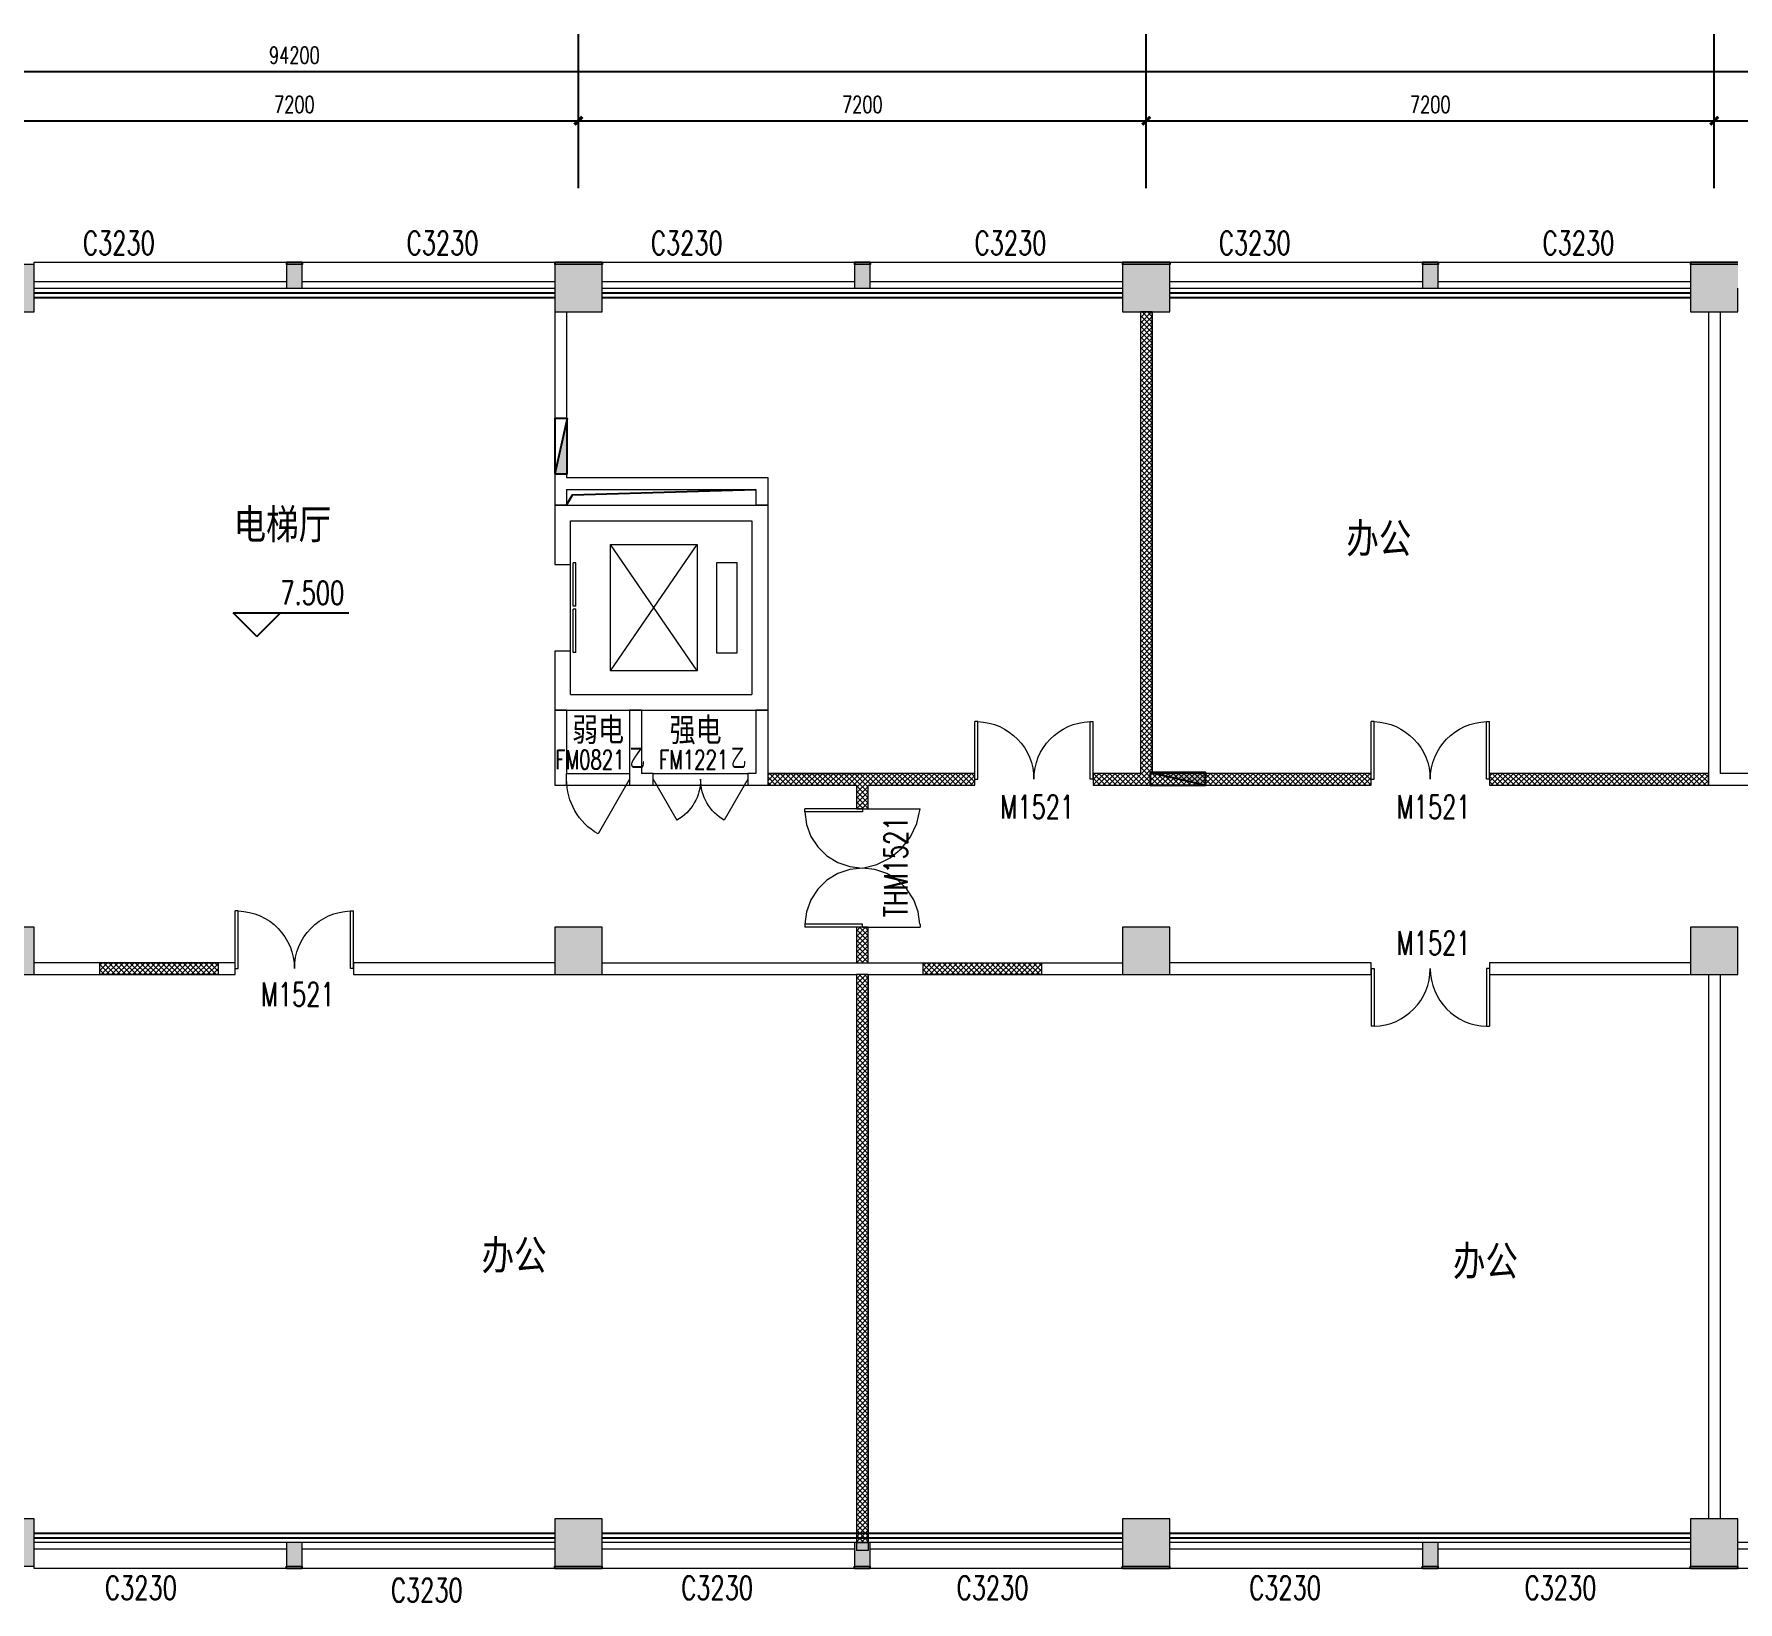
# Model space of a CAD drawing. Header units: millimetres. Extents: x 164760 to 3716174, y -1766400 to 11969.
# Drawn here: x 3524980 to 3546580, y -1572316 to -1552439 of the extents above; entities that cross this region are included whole.
import ezdxf

# ---------------------------------------------------------------- set-up
doc = ezdxf.new("R2010")
doc.units = ezdxf.units.MM
doc.header["$LTSCALE"] = 1000
doc.linetypes.add('DASHEDX2', pattern=[1.5, 1, -0.5])
doc.layers.get('0').update_dxf_attribs({"color": 253, "linetype": 'CONTINUOUS'})
doc.layers.get('Defpoints').update_dxf_attribs({"color": 250, "linetype": 'CONTINUOUS', "lineweight": 0})
for name, color, linetype in [('3', 253, 'CONTINUOUS'), ('AXIS', 253, 'CONTINUOUS'), ('DIM_ELEV', 253, 'CONTINUOUS'), ('PUB_TEXT', 253, 'CONTINUOUS'), ('SURFACE', 253, 'CONTINUOUS'), ('w-消火栓', 253, 'CONTINUOUS'), ('WINDOW_TEXT', 253, 'CONTINUOUS')]:
    doc.layers.add(name, color=color, linetype=linetype)
for name, color, linetype, lineweight in [('COLUMN', 253, 'CONTINUOUS', 0), ('PUB_HATCH', 253, 'CONTINUOUS', 0), ('RC-Modelling【天花造型】', 253, 'CONTINUOUS', 0), ('STAIR', 253, 'CONTINUOUS', 0), ('WALL', 253, 'CONTINUOUS', 0), ('Wall【墙体】', 253, 'CONTINUOUS', 0), ('WINDOW', 253, 'CONTINUOUS', 0)]:
    doc.layers.add(name, color=color, linetype=linetype, lineweight=lineweight)
doc.styles.add('_TCH_DIM', font='SIMPLEX', dxfattribs={"bigfont": 'GBCBIG'})
doc.styles.add('_TCH_DIM_T3', font='SIMPLEX', dxfattribs={"width": 0.705882, "bigfont": 'GBCBIG'})
doc.styles.add('_TCH_WINDOW', font='SIMPLEX', dxfattribs={"bigfont": 'GBCBIG'})
doc.styles.get("Standard").update_dxf_attribs({"font": 'GBENOR', "bigfont": 'GBCBIG'})
doc.styles.add('宋体', font='', dxfattribs={"width": 0.7})
doc.styles.get('宋体').set_extended_font_data('SimSun')
doc.dimstyles.new('_TCH_ARCH&&100', dxfattribs={"dimtxt": 212.5, "dimasz": 100, "dimexe": 250, "dimexo": 300, "dimgap": 100, "dimtad": 1, "dimdec": 0, "dimzin": 0, "dimdsep": 46, "dimtxsty": '_TCH_DIM_T3', "dimblk": 'ARCHTICK', "dimcen": 0.09, "dimclrt": 7, "dimazin": 2, "dimtfac": 1, "dimtdec": 0, "dimtix": 1, "dimtmove": 2, "dimatfit": 3, "dimtolj": 1, "dimtzin": 0, "dimarcsym": 0})

# ---------------------------------------------------------------- blocks, each defined once
blk = doc.blocks.new('$QC001_5')
blk.add_line((-325, 200), (325, 0))
blk.add_lwpolyline([(325, 0), (325, 200), (-325, 200), (-325, 0)], close=True)
blk.add_solid([(-325, 200), (325, 200), (-325, 200), (325, 0)])
at = {"flags": 1}
for tag in ['UNIT', 'WHAT', 'SPEC']:
    blk.add_attdef(tag, (0, 0), '', height=0.001, dxfattribs=at)
blk = doc.blocks.new('$DorLib2D$00000141')
at = {"color": 0}
for points in [[(-0.5, 0), (-0.5, 0.487)], [(-0.475, 0.487), (-0.5, 0.487)], [(-0.475, 0), (-0.475, 0.487)], [(-0.369, 0.473), (-0.475, 0.487)], [(-0.268, 0.435), (-0.369, 0.473)], [(-0.178, 0.377), (-0.268, 0.435)], [(0.268, 0.435), (0.178, 0.377)], [(0.369, 0.473), (0.268, 0.435)], [(0.475, 0.487), (0.369, 0.473)], [(0.475, 0), (0.475, 0.487)], [(0.475, 0.487), (0.5, 0.487)], [(0.5, 0), (0.5, 0.487)], [(-0.103, 0.3), (-0.178, 0.377)], [(-0.047, 0.208), (-0.103, 0.3)], [(0.103, 0.3), (0.047, 0.208)], [(0.178, 0.377), (0.103, 0.3)], [(-0.012, 0.107), (-0.047, 0.208)], [(0.047, 0.208), (0.012, 0.107)], [(0, 0), (-0.012, 0.107)], [(-0.012, -0.107), (0, 0)], [(0.012, 0.107), (0, 0)], [(-0.5, 0), (-0.475, 0)], [(0.5, 0), (0.475, 0)]]:
    blk.add_lwpolyline(points, dxfattribs=at)
at = {"color": 0, "linetype": 'DASHEDX2'}
for points in [[(0, 0), (0.03, -0.122), (0.086, -0.234), (0.165, -0.331), (0.264, -0.408), (0.378, -0.461), (0.5, -0.488)], [(-0.5, 0), (-0.5, -0.488)], [(-0.047, -0.208), (-0.012, -0.107)], [(0.5, 0), (0.5, -0.488)], [(-0.103, -0.3), (-0.047, -0.208)], [(-0.268, -0.435), (-0.178, -0.377)], [(-0.178, -0.377), (-0.103, -0.3)], [(-0.475, -0.488), (-0.5, -0.488)], [(-0.475, -0.487), (-0.369, -0.473)], [(-0.369, -0.473), (-0.268, -0.435)]]:
    blk.add_lwpolyline(points, dxfattribs=at)
blk = doc.blocks.new('$DorLib2D$00000002')
for p, q in [((-0.5, 0), (-0.5, 0.4875)), ((-0.475, 0.4875), (-0.5, 0.4875)), ((-0.475, 0), (-0.475, 0.4875)), ((0.475, 0), (0.475, 0.4875)), ((0.475, 0.4875), (0.5, 0.4875)), ((0.5, 0), (0.5, 0.4875)), ((-0.5, 0), (-0.475, 0)), ((0.5, 0), (0.475, 0))]:
    blk.add_line(p, q)
at = {"lineweight": 13}
for centre, start, end in [((-0.4875, 0), 0, 88.53072), ((0.4875, 0), 91.46928, 180)]:
    blk.add_arc(centre, 0.4875, start, end, dxfattribs=at)
blk = doc.blocks.new('$TCHSYS$LDOR22D')
for p, q in [((-0.517, 0.833), (-0.017, 0.833)), ((-0.517, 0.833), (-0.517, 0.667)), ((-0.017, 0.833), (-0.017, 0.667)), ((0.017, 0.833), (0.017, 0.667)), ((0.017, 0.833), (0.517, 0.833)), ((0.517, 0.833), (0.517, 0.667)), ((-0.517, 0.667), (-0.017, 0.667)), ((0.017, 0.667), (0.517, 0.667)), ((-0.5, 0.5), (0.5, 0.5))]:
    blk.add_line(p, q)
blk = doc.blocks.new('$WINLIB2D$00000004')
for p, q in [((-0.5, 0.5), (0.5, 0.5)), ((-0.5, 0.5), (-0.5, -0.5)), ((0.5, -0.5), (0.5, 0.5)), ((-0.5, 0.2406), (0.5, 0.2406)), ((-0.5, -0.5), (0.5, -0.5))]:
    blk.add_line(p, q)
blk = doc.blocks.new('$DorLib2D$00000214')
at = {"color": 0}
blk.add_line((0.5, 0), (0, 0.866), dxfattribs=at)
blk.add_arc((0.5, 0), 1, 120, 180, dxfattribs=at)
blk = doc.blocks.new('$DorLib2D$00000215')
at = {"color": 0}
for p, q in [((-0.5, 0), (-0.25, 0.433)), ((0.5, 0), (0.25, 0.433))]:
    blk.add_line(p, q, dxfattribs=at)
for centre, start, end in [((-0.5, 0), 0, 60), ((0.5, 0), 120, 180)]:
    blk.add_arc(centre, 0.5, start, end, dxfattribs=at)
blk = doc.blocks.new('海龙_0918165925')
at = {"layer": 'PUB_HATCH'}
for points in [[(-3900, -600), (-3300, -600), (-3300, 0), (-3900, 0)], [(-100, -300), (100, -300), (100, 0), (-100, 0)], [(3300, -600), (3900, -600), (3900, 0), (3300, 0)], [(7100, -300), (7300, -300), (7300, 0), (7100, 0)], [(10500, -600), (11100, -600), (11100, 0), (10500, 0)], [(14300, -300), (14500, -300), (14500, 0), (14300, 0)], [(17700, -600), (18300, -600), (18300, 0), (17700, 0)], [(-3900, -9000), (-3300, -9000), (-3300, -8400), (-3900, -8400)], [(3300, -9000), (3900, -9000), (3900, -8400), (3300, -8400)], [(10500, -9000), (11100, -9000), (11100, -8400), (10500, -8400)], [(17700, -9000), (18300, -9000), (18300, -8400), (17700, -8400)], [(-3900, -16500), (-3300, -16500), (-3300, -15900), (-3900, -15900)], [(3300, -16500), (3900, -16500), (3900, -15900), (3300, -15900)], [(10500, -16500), (11100, -16500), (11100, -15900), (10500, -15900)], [(17700, -16500), (18300, -16500), (18300, -15900), (17700, -15900)], [(100, -16200), (-100, -16200), (-100, -16500), (100, -16500)], [(7300, -16200), (7100, -16200), (7100, -16500), (7300, -16500)], [(14500, -16200), (14300, -16200), (14300, -16500), (14500, -16500)]]:
    blk.add_hatch(color=256, dxfattribs=at).paths.add_polyline_path(points)
at = {"layer": 'COLUMN'}
for p, q in [((-3300, 0), (-3900, 0)), ((3900, 0), (3300, 0)), ((11100, 0), (10500, 0)), ((18300, 0), (17700, 0)), ((-3300, -600), (-3300, -300)), ((3300, -300), (3300, -600)), ((3900, -600), (3900, -300)), ((10500, -300), (10500, -600)), ((11100, -600), (11100, -300)), ((17700, -300), (17700, -600)), ((18300, -600), (18300, -300)), ((-3900, -600), (-3300, -600)), ((3300, -600), (3900, -600)), ((10500, -600), (11100, -600)), ((17700, -600), (18300, -600)), ((-3300, -8400), (-3900, -8400)), ((-3300, -9000), (-3300, -8400)), ((3900, -8400), (3300, -8400)), ((3300, -8400), (3300, -9000)), ((3900, -9000), (3900, -8400)), ((11100, -8400), (10500, -8400)), ((10500, -8400), (10500, -9000)), ((11100, -9000), (11100, -8400)), ((18300, -8400), (17700, -8400)), ((17700, -8400), (17700, -9000)), ((18300, -9000), (18300, -8400)), ((-3900, -9000), (-3300, -9000)), ((3300, -9000), (3900, -9000)), ((10500, -9000), (11100, -9000)), ((17700, -9000), (18300, -9000)), ((-3300, -15900), (-3900, -15900)), ((-3300, -16200), (-3300, -15900)), ((3900, -15900), (3300, -15900)), ((3300, -15900), (3300, -16200)), ((3900, -16200), (3900, -15900)), ((11100, -15900), (10500, -15900)), ((10500, -15900), (10500, -16200)), ((11100, -16200), (11100, -15900)), ((18300, -15900), (17700, -15900)), ((17700, -15900), (17700, -16200)), ((18300, -16200), (18300, -15900)), ((-3900, -16500), (-3300, -16500)), ((3300, -16500), (3900, -16500)), ((10500, -16500), (11100, -16500)), ((17700, -16500), (18300, -16500))]:
    blk.add_line(p, q, dxfattribs=at)
blk = doc.blocks.new('_ArchTick')
at = {"color": 2, "linetype": 'ByBlock', "const_width": 0.4}
blk.add_lwpolyline([(-0.5, -0.5), (0.5, 0.5)], dxfattribs=at)
blk = doc.blocks.new('*D615')
at = {"layer": 'AXIS', "color": 0, "lineweight": -2, "transparency": 16777216}
for p, q in [((3546280, -1554394), (3546280, -1553288)), ((3553480, -1554394), (3553480, -1553288)), ((3546280, -1553538), (3553480, -1553538))]:
    blk.add_line(p, q, dxfattribs=at)
at = {"layer": 'Defpoints', "color": 0, "transparency": 16777216}
for p in [(3553480, -1553538), (3546280, -1554694), (3553480, -1554694)]:
    blk.add_point(p, dxfattribs=at)
at = {"layer": 'AXIS', "color": 0, "lineweight": -2, "transparency": 16777216, "xscale": 100, "yscale": 100, "zscale": 100, "rotation": 180}
blk.add_blockref('_ArchTick', (3546280, -1553538), dxfattribs=at)
at = {"layer": 'AXIS', "color": 0, "lineweight": -2, "transparency": 16777216, "xscale": 100, "yscale": 100, "zscale": 100}
blk.add_blockref('_ArchTick', (3553480, -1553538), dxfattribs=at)
at = {"layer": 'AXIS', "color": 7, "transparency": 16777216, "insert": (3549880, -1553332), "char_height": 212.5, "attachment_point": 5, "style": '_TCH_DIM_T3'}
blk.add_mtext('\\A1;7200', dxfattribs=at)
blk = doc.blocks.new('*D616')
at = {"layer": 'AXIS', "color": 0, "lineweight": -2, "transparency": 16777216}
for p, q in [((3539080, -1554394), (3539080, -1553288)), ((3546280, -1554394), (3546280, -1553288)), ((3539080, -1553538), (3546280, -1553538))]:
    blk.add_line(p, q, dxfattribs=at)
at = {"layer": 'Defpoints', "color": 0, "transparency": 16777216}
for p in [(3546280, -1553538), (3539080, -1554694), (3546280, -1554694)]:
    blk.add_point(p, dxfattribs=at)
at = {"layer": 'AXIS', "color": 0, "lineweight": -2, "transparency": 16777216, "xscale": 100, "yscale": 100, "zscale": 100, "rotation": 180}
blk.add_blockref('_ArchTick', (3539080, -1553538), dxfattribs=at)
at = {"layer": 'AXIS', "color": 0, "lineweight": -2, "transparency": 16777216, "xscale": 100, "yscale": 100, "zscale": 100}
blk.add_blockref('_ArchTick', (3546280, -1553538), dxfattribs=at)
at = {"layer": 'AXIS', "color": 7, "transparency": 16777216, "insert": (3542680, -1553332), "char_height": 212.5, "attachment_point": 5, "style": '_TCH_DIM_T3'}
blk.add_mtext('\\A1;7200', dxfattribs=at)
blk = doc.blocks.new('*D602')
at = {"layer": 'AXIS', "color": 0, "lineweight": -2, "transparency": 16777216}
for p, q in [((3531880, -1554394), (3531880, -1553288)), ((3539080, -1554394), (3539080, -1553288)), ((3531880, -1553538), (3539080, -1553538))]:
    blk.add_line(p, q, dxfattribs=at)
at = {"layer": 'Defpoints', "color": 0, "transparency": 16777216}
for p in [(3539080, -1553538), (3531880, -1554694), (3539080, -1554694)]:
    blk.add_point(p, dxfattribs=at)
at = {"layer": 'AXIS', "color": 0, "lineweight": -2, "transparency": 16777216, "xscale": 100, "yscale": 100, "zscale": 100, "rotation": 180}
blk.add_blockref('_ArchTick', (3531880, -1553538), dxfattribs=at)
at = {"layer": 'AXIS', "color": 0, "lineweight": -2, "transparency": 16777216, "xscale": 100, "yscale": 100, "zscale": 100}
blk.add_blockref('_ArchTick', (3539080, -1553538), dxfattribs=at)
at = {"layer": 'AXIS', "color": 7, "transparency": 16777216, "insert": (3535480, -1553332), "char_height": 212.5, "attachment_point": 5, "style": '_TCH_DIM_T3'}
blk.add_mtext('\\A1;7200', dxfattribs=at)
blk = doc.blocks.new('*D603')
at = {"layer": 'AXIS', "color": 0, "lineweight": -2, "transparency": 16777216}
for p, q in [((3524680, -1554394), (3524680, -1553288)), ((3531880, -1554394), (3531880, -1553288)), ((3524680, -1553538), (3531880, -1553538))]:
    blk.add_line(p, q, dxfattribs=at)
at = {"layer": 'Defpoints', "color": 0, "transparency": 16777216}
for p in [(3531880, -1553538), (3524680, -1554694), (3531880, -1554694)]:
    blk.add_point(p, dxfattribs=at)
at = {"layer": 'AXIS', "color": 0, "lineweight": -2, "transparency": 16777216, "xscale": 100, "yscale": 100, "zscale": 100, "rotation": 180}
blk.add_blockref('_ArchTick', (3524680, -1553538), dxfattribs=at)
at = {"layer": 'AXIS', "color": 0, "lineweight": -2, "transparency": 16777216, "xscale": 100, "yscale": 100, "zscale": 100}
blk.add_blockref('_ArchTick', (3531880, -1553538), dxfattribs=at)
at = {"layer": 'AXIS', "color": 7, "transparency": 16777216, "insert": (3528280, -1553332), "char_height": 212.5, "attachment_point": 5, "style": '_TCH_DIM_T3'}
blk.add_mtext('\\A1;7200', dxfattribs=at)
blk = doc.blocks.new('*D623')
at = {"layer": 'AXIS', "color": 0, "lineweight": -2, "transparency": 16777216}
for p, q in [((3481180, -1554433), (3481180, -1552663)), ((3575380, -1554433), (3575380, -1552663)), ((3481180, -1552913), (3575380, -1552913))]:
    blk.add_line(p, q, dxfattribs=at)
at = {"layer": 'Defpoints', "color": 0, "transparency": 16777216}
for p in [(3575380, -1552913), (3481180, -1554733), (3575380, -1554733)]:
    blk.add_point(p, dxfattribs=at)
at = {"layer": 'AXIS', "color": 0, "lineweight": -2, "transparency": 16777216, "xscale": 100, "yscale": 100, "zscale": 100, "rotation": 180}
blk.add_blockref('_ArchTick', (3481180, -1552913), dxfattribs=at)
at = {"layer": 'AXIS', "color": 0, "lineweight": -2, "transparency": 16777216, "xscale": 100, "yscale": 100, "zscale": 100}
blk.add_blockref('_ArchTick', (3575380, -1552913), dxfattribs=at)
at = {"layer": 'AXIS', "color": 7, "transparency": 16777216, "insert": (3528280, -1552707), "char_height": 212.5, "attachment_point": 5, "style": '_TCH_DIM_T3'}
blk.add_mtext('\\A1;94200', dxfattribs=at)
blk = doc.blocks.new('海龙_0926164331')
at = {"layer": 'AXIS'}
for p, q in [((3629.7, -2397.2), (3629.7, -800)), ((10829.7, -2397.2), (10829.7, -800)), ((18029.7, -2397.2), (18029.7, -800))]:
    blk.add_line(p, q, dxfattribs=at)
for p1, p2, distance, picture, middle in [((-47070.3, -3094), (47129.7, -3094), 1819.8, '*D623', (29.7, -1067.9)), ((-3570.3, -3054.5), (3629.7, -3054.5), 1155.3, '*D603', (29.7, -1693)), ((3629.7, -3054.5), (10829.7, -3054.5), 1155.3, '*D602', (7229.7, -1693)), ((10829.7, -3054.5), (18029.7, -3054.5), 1155.3, '*D616', (14429.7, -1693)), ((18029.7, -3054.5), (25229.7, -3054.5), 1155.3, '*D615', (21629.7, -1693))]:
    dim = blk.add_aligned_dim(p1=p1, p2=p2, distance=distance, dimstyle='_TCH_ARCH&&100', dxfattribs=at)
    dim.commit()
    dim.dimension.update_dxf_attribs({"geometry": picture, "text_midpoint": middle, "insert": (-3528250.3, 1551639)})

msp = doc.modelspace()

# ---------------------------------------------------------------- hatches: boundary and pattern name
at = {"layer": 'RC-Modelling【天花造型】'}
h = msp.add_hatch(dxfattribs=at)
h.set_pattern_fill('ANSI37', color=1, scale=15)
h.set_pattern_definition([(45, (3880661.28, -1406196.814), (-33.6759605, 33.6759605), []), (135, (3880661.28, -1406196.814), (-33.6759605, -33.6759605), [])])
h.paths.add_polyline_path([(3536251.4, -1564212.1), (3537751.4, -1564212.1), (3537751.4, -1564362.1), (3536251.4, -1564362.1)])
h.paths.add_polyline_path([(3527313.1, -1564362.1), (3525813.1, -1564362.1), (3525813.1, -1564212.1), (3527313.1, -1564212.1)])
h.paths.add_polyline_path([(3522005.6, -1564362.1), (3523505.6, -1564362.1), (3523505.6, -1564212.1), (3522005.6, -1564212.1)])
h.paths.add_polyline_path([(3513209.8, -1564212.1), (3514630, -1564212.1), (3514630, -1564362.1), (3513209.8, -1564362.1)])
h.paths.add_polyline_path([(3507430, -1564212.1), (3508868.3, -1564212.1), (3508868.3, -1564362.1), (3507430, -1564362.1)])
h.paths.add_polyline_path([(3497128.2, -1564362.1), (3498628.2, -1564362.1), (3498628.2, -1564212.1), (3497128.2, -1564212.1)])
h.paths.add_polyline_path([(3493755, -1564362.1), (3495580, -1564362.1), (3495580, -1564212.1), (3493755, -1564212.1)])
h.paths.add_polyline_path([(3481780, -1564212.1), (3483743.5, -1564212.1), (3483743.5, -1564362.1), (3481780, -1564362.1)])
h.paths.add_polyline_path([(3484980, -1561812.1), (3484930, -1561812.1), (3484930, -1561962.1), (3484980, -1561962.1)])
h.paths.add_polyline_path([(3484030, -1561812.1), (3483930.5, -1561812.1), (3483930.5, -1560537.1), (3483930.5, -1559812.1), (3483330.5, -1559812.1), (3483330.5, -1558662.1), (3481380, -1558662.1), (3481380, -1558812.1), (3483180.5, -1558812.1), (3483180.5, -1559887.1), (3483180.5, -1560012.1), (3483180.5, -1560612.1), (3483780.5, -1560612.1), (3483780.5, -1561812.1), (3482880.5, -1561812.1), (3482880.5, -1561962.1), (3483855.5, -1561962.1), (3484030, -1561962.1)])
h.paths.add_polyline_path([(3483387.4, -1560047.7), (3483780.5, -1559962.1), (3483330.5, -1559962.1), (3483330.5, -1560012.1), (3483330.5, -1560462.1)], flags=16)
h.paths.add_polyline_path([(3481980.5, -1561812.1), (3481780, -1561812.1), (3481780, -1561962.1), (3481980.5, -1561962.1)], flags=17)
h.paths.add_polyline_path([(3495955, -1555962.1), (3495805, -1555962.1), (3495805, -1561962.1), (3495955, -1561962.1)])
h.paths.add_polyline_path([(3513780, -1561812.1), (3513730, -1561812.1), (3513730, -1561887.1), (3513730, -1561962.1), (3513780, -1561962.1)])
h.paths.add_polyline_path([(3512680.5, -1560537.1), (3512680.2, -1559812.1), (3512080.5, -1559812.1), (3512080.5, -1558662.1), (3510130, -1558662.1), (3510130, -1558812.1), (3511930.5, -1558812.1), (3511930.5, -1559887.1), (3511930.5, -1560012.1), (3511930.5, -1560612.1), (3512530.5, -1560612.1), (3512530.5, -1561812.1), (3511679.5, -1561812.1), (3511679.5, -1561962.1), (3512605.5, -1561962.1), (3512830, -1561962.1), (3512830, -1561812.1), (3512680.5, -1561812.1)])
h.paths.add_polyline_path([(3512530.2, -1560462.1), (3512080.2, -1560462.1), (3512080.5, -1560460.3), (3512080.5, -1560012.1), (3512080.5, -1559962.1), (3512530.2, -1559962.1)], flags=16)
h.paths.add_polyline_path([(3510779.5, -1561812.1), (3510130, -1561812.1), (3510130, -1561962.1), (3510130, -1561962.1), (3510779.5, -1561962.1)])
h.paths.add_polyline_path([(3510130, -1563612.4), (3510055, -1563612.4), (3509980, -1563612.4), (3509980, -1563762.1), (3510130, -1563762.1)])
h.paths.add_polyline_path([(3510130, -1561962.1), (3509980, -1561962.1), (3509980, -1562112.4), (3510055, -1562112.4), (3510130, -1562112.4)])
h.paths.add_polyline_path([(3517938.6, -1561812.1), (3519036.8, -1561812.1), (3519036.8, -1561962.1), (3517938.6, -1561962.1)])
h.paths.add_polyline_path([(3524755, -1555962.1), (3524605, -1555962.1), (3524605, -1561962.1), (3524755, -1561962.1)])
h.paths.add_polyline_path([(3546205, -1561812.1), (3543430, -1561812.1), (3543430, -1561962.1), (3546205, -1561962.1)])
h.paths.add_polyline_path([(3541930, -1561812.1), (3539155, -1561812.1), (3539155, -1555962.1), (3539005, -1555962.1), (3539005, -1561812.1), (3538405, -1561812.1), (3538405, -1561962.1), (3539080, -1561962.1), (3541930, -1561962.1)])
h.paths.add_polyline_path([(3535555, -1563762.1), (3535405, -1563762.1), (3535405, -1564212.1), (3535555, -1564212.1)])
h.paths.add_polyline_path([(3535555, -1561962.1), (3536905, -1561962.1), (3536905, -1561812.1), (3535480, -1561812.1), (3534280, -1561812.1), (3534280, -1561962.1), (3535405, -1561962.1), (3535405, -1562262.1), (3535555, -1562262.1)])
h.paths.add_polyline_path([(3535405, -1564362.1), (3535405, -1571562.1), (3535555, -1571562.1), (3535555, -1564362.1)])
h.paths.add_polyline_path([(3517405, -1564362.1), (3517405, -1571262.1), (3517555, -1571262.1), (3517555, -1564362.1)])
h.paths.add_polyline_path([(3503005, -1564362.1), (3503005, -1571262.1), (3503155, -1571262.1), (3503155, -1564362.1)])
h.paths.add_polyline_path([(3488605, -1564362.1), (3488605, -1571262.1), (3488755, -1571262.1), (3488755, -1564362.1)])

# ---------------------------------------------------------------- linework, layer by layer
at = {"layer": '3'}
for p, q in [((3531580, -1555722.1), (3524980, -1555722.1)), ((3531580, -1555782.1), (3524980, -1555782.1)), ((3538780, -1555722.1), (3532180, -1555722.1)), ((3538780, -1555782.1), (3532180, -1555782.1)), ((3545980, -1555722.1), (3539380, -1555722.1)), ((3545980, -1555782.1), (3539380, -1555782.1))]:
    msp.add_line(p, q, dxfattribs=at)
for points in [[(3531730, -1558412.1), (3531805.8, -1558282.3), (3534130, -1558212.1)], [(3524980, -1571442.1), (3531580, -1571442.1)], [(3524980, -1571502.1), (3531580, -1571502.1)], [(3532180, -1571442.1), (3538780, -1571442.1)], [(3532180, -1571502.1), (3538780, -1571502.1)], [(3539380, -1571442.1), (3545980, -1571442.1)], [(3539380, -1571502.1), (3545980, -1571502.1)]]:
    msp.add_lwpolyline(points, dxfattribs=at)
at = {"layer": 'DIM_ELEV'}
for p, q in [((3527803.1, -1560075.8), (3527503.1, -1559775.8)), ((3527503.1, -1559775.8), (3528972, -1559775.8)), ((3527803.1, -1560075.8), (3528103.1, -1559775.8))]:
    msp.add_line(p, q, dxfattribs=at)
at = {"layer": 'RC-Modelling【天花造型】'}
for p, q in [((3535405, -1564362.1), (3535405, -1571662.1)), ((3535555, -1564362.1), (3535555, -1571662.1))]:
    msp.add_line(p, q, dxfattribs=at)
for points in [[(3541930, -1561812.1), (3539155, -1561812.1), (3539155, -1555962.1), (3539005, -1555962.1), (3539005, -1561812.1), (3538405, -1561812.1), (3538405, -1561962.1), (3539080, -1561962.1), (3541930, -1561962.1)], [(3535555, -1561962.1), (3536905, -1561962.1), (3536905, -1561812.1), (3535480, -1561812.1), (3534280, -1561812.1), (3534280, -1561962.1), (3535405, -1561962.1), (3535405, -1562262.1), (3535555, -1562262.1)], [(3546205, -1561812.1), (3543430, -1561812.1), (3543430, -1561962.1), (3546205, -1561962.1)], [(3535555, -1563762.1), (3535405, -1563762.1), (3535405, -1564212.1), (3535555, -1564212.1)], [(3527313.1, -1564362.1), (3525813.1, -1564362.1), (3525813.1, -1564212.1), (3527313.1, -1564212.1)], [(3536251.4, -1564212.1), (3537751.4, -1564212.1), (3537751.4, -1564362.1), (3536251.4, -1564362.1)], [(3535405, -1564362.1), (3535405, -1571562.1), (3535555, -1571562.1), (3535555, -1564362.1)]]:
    msp.add_lwpolyline(points, close=True, dxfattribs=at)
at = {"layer": 'STAIR'}
for p, q in [((3532287.2, -1560512.1), (3533387.2, -1558912.1)), ((3533387.2, -1560512.1), (3532287.2, -1558912.1)), ((3532287.2, -1558912.1), (3533387.2, -1558912.1)), ((3532287.2, -1560512.1), (3532287.2, -1558912.1)), ((3533387.2, -1558912.1), (3533387.2, -1560512.1)), ((3533637.2, -1559137.1), (3533887.2, -1559137.1)), ((3533637.2, -1560287.1), (3533637.2, -1559137.1)), ((3533887.2, -1559137.1), (3533887.2, -1560287.1)), ((3533887.2, -1560287.1), (3533637.2, -1560287.1)), ((3533387.2, -1560512.1), (3532287.2, -1560512.1))]:
    msp.add_line(p, q, dxfattribs=at)
at = {"layer": 'SURFACE'}
for p, q in [((3528180, -1555332.1), (3528180, -1555362.1)), ((3528180, -1555332.1), (3528380, -1555332.1)), ((3528380, -1555332.1), (3528380, -1555362.1)), ((3531580, -1555332.1), (3531580, -1555362.1)), ((3531580, -1555332.1), (3531880, -1555332.1)), ((3531880, -1555332.1), (3532180, -1555332.1)), ((3532180, -1555332.1), (3532180, -1555362.1)), ((3535380, -1555332.1), (3535380, -1555362.1)), ((3535380, -1555332.1), (3535580, -1555332.1)), ((3535580, -1555332.1), (3535580, -1555362.1)), ((3538780, -1555332.1), (3538780, -1555362.1)), ((3538780, -1555332.1), (3539080, -1555332.1)), ((3539080, -1555332.1), (3539380, -1555332.1)), ((3539380, -1555332.1), (3539380, -1555362.1)), ((3542580, -1555332.1), (3542580, -1555362.1)), ((3542580, -1555332.1), (3542780, -1555332.1)), ((3542780, -1555332.1), (3542780, -1555362.1)), ((3545980, -1555332.1), (3545980, -1555362.1)), ((3545980, -1555332.1), (3546280, -1555332.1)), ((3546280, -1555332.1), (3546580, -1555332.1)), ((3528180, -1571892.1), (3528180, -1571862.1)), ((3528380, -1571892.1), (3528180, -1571892.1)), ((3528380, -1571892.1), (3528380, -1571862.1)), ((3531580, -1571892.1), (3531580, -1571862.1)), ((3531880, -1571892.1), (3531580, -1571892.1)), ((3532180, -1571892.1), (3531880, -1571892.1)), ((3532180, -1571892.1), (3532180, -1571862.1)), ((3535380, -1571892.1), (3535380, -1571862.1)), ((3535580, -1571892.1), (3535380, -1571892.1)), ((3535580, -1571892.1), (3535580, -1571862.1)), ((3538780, -1571892.1), (3538780, -1571862.1)), ((3539080, -1571892.1), (3538780, -1571892.1)), ((3539380, -1571892.1), (3539080, -1571892.1)), ((3539380, -1571892.1), (3539380, -1571862.1)), ((3542580, -1571892.1), (3542580, -1571862.1)), ((3542780, -1571892.1), (3542580, -1571892.1)), ((3542780, -1571892.1), (3542780, -1571862.1)), ((3545980, -1571892.1), (3545980, -1571862.1)), ((3546280, -1571892.1), (3545980, -1571892.1)), ((3546580, -1571892.1), (3546280, -1571892.1)), ((3546580, -1571892.1), (3546580, -1571862.1))]:
    msp.add_line(p, q, dxfattribs=at)
at = {"layer": 'WALL'}
for p, q in [((3528380, -1555362.1), (3528180, -1555362.1)), ((3528180, -1555362.1), (3528180, -1555662.1)), ((3528380, -1555662.1), (3528380, -1555362.1)), ((3535580, -1555362.1), (3535380, -1555362.1)), ((3535380, -1555362.1), (3535380, -1555662.1)), ((3535580, -1555662.1), (3535580, -1555362.1)), ((3542780, -1555362.1), (3542580, -1555362.1)), ((3542580, -1555362.1), (3542580, -1555662.1)), ((3542780, -1555662.1), (3542780, -1555362.1)), ((3528180, -1555662.1), (3528380, -1555662.1)), ((3535380, -1555662.1), (3535580, -1555662.1)), ((3542580, -1555662.1), (3542780, -1555662.1)), ((3531580, -1558412.1), (3534280, -1558412.1)), ((3531580, -1558412.1), (3531580, -1559162.1)), ((3534280, -1558412.1), (3534280, -1561012.1)), ((3531780, -1558612.1), (3534080, -1558612.1)), ((3531780, -1559162.1), (3531780, -1558612.1)), ((3534080, -1558612.1), (3534080, -1560812.1)), ((3531580, -1559162.1), (3531780, -1559162.1)), ((3531780, -1560262.1), (3531580, -1560262.1)), ((3531580, -1560262.1), (3531580, -1561012.1)), ((3531780, -1560812.1), (3531780, -1560262.1)), ((3531780, -1560812.1), (3534080, -1560812.1)), ((3531580, -1561012.1), (3534280, -1561012.1)), ((3528380, -1571562.1), (3528180, -1571562.1)), ((3528180, -1571562.1), (3528180, -1571862.1)), ((3528380, -1571862.1), (3528380, -1571562.1)), ((3535580, -1571562.1), (3535380, -1571562.1)), ((3535380, -1571562.1), (3535380, -1571862.1)), ((3535580, -1571862.1), (3535580, -1571562.1)), ((3542780, -1571562.1), (3542580, -1571562.1)), ((3542580, -1571562.1), (3542580, -1571862.1)), ((3542780, -1571862.1), (3542780, -1571562.1)), ((3528180, -1571862.1), (3528380, -1571862.1)), ((3535380, -1571862.1), (3535580, -1571862.1)), ((3542580, -1571862.1), (3542780, -1571862.1))]:
    msp.add_line(p, q, dxfattribs=at)
at = {"layer": 'Wall【墙体】', "color": 6}
for p, q in [((3531580, -1555962.1), (3531580, -1558137.1)), ((3531730, -1555962.1), (3531730, -1558062.1)), ((3539005, -1555962.1), (3539005, -1561812.1)), ((3539155, -1555962.1), (3539155, -1561812.1)), ((3546205, -1555962.1), (3546205, -1561962.1)), ((3546355, -1555962.1), (3546355, -1561812.1)), ((3531580, -1558137.1), (3531580, -1558412.1)), ((3531730, -1558062.1), (3534280, -1558062.1)), ((3531730, -1558212.1), (3534130, -1558212.1)), ((3531730, -1558212.1), (3531730, -1558412.1)), ((3534130, -1558212.1), (3534130, -1558412.1)), ((3534280, -1558062.1), (3534280, -1558412.1)), ((3531730, -1558412.1), (3531580, -1558412.1)), ((3534280, -1558412.1), (3534130, -1558412.1)), ((3531580, -1561012.1), (3531580, -1561962.1)), ((3531730, -1561012.1), (3531580, -1561012.1)), ((3531730, -1561012.1), (3531730, -1561812.1)), ((3532530, -1561012.1), (3532530, -1561812.1)), ((3532680, -1561012.1), (3532530, -1561012.1)), ((3532680, -1561012.1), (3532680, -1561812.1)), ((3534130, -1561012.1), (3534130, -1561812.1)), ((3534280, -1561012.1), (3534130, -1561012.1)), ((3534280, -1561012.1), (3534280, -1561962.1)), ((3531730, -1561962.1), (3531730, -1561812.1)), ((3532530, -1561812.1), (3532530, -1561962.1)), ((3532830, -1561812.1), (3532680, -1561812.1)), ((3532830, -1561962.1), (3532830, -1561812.1)), ((3534130, -1561812.1), (3534030, -1561812.1)), ((3534030, -1561812.1), (3534030, -1561962.1)), ((3534280, -1561812.1), (3535480, -1561812.1)), ((3536905, -1561812.1), (3535480, -1561812.1)), ((3536905, -1561962.1), (3536905, -1561812.1)), ((3539005, -1561812.1), (3538405, -1561812.1)), ((3538405, -1561812.1), (3538405, -1561962.1)), ((3541930, -1561812.1), (3539155, -1561812.1)), ((3541930, -1561962.1), (3541930, -1561812.1)), ((3546205, -1561812.1), (3543430, -1561812.1)), ((3543430, -1561812.1), (3543430, -1561962.1)), ((3547855, -1561812.1), (3546355, -1561812.1)), ((3531580, -1561962.1), (3531730, -1561962.1)), ((3532530, -1561962.1), (3532605, -1561962.1)), ((3532605, -1561962.1), (3532830, -1561962.1)), ((3534030, -1561962.1), (3534205, -1561962.1)), ((3534205, -1561962.1), (3535405, -1561962.1)), ((3535405, -1561962.1), (3535405, -1562262.1)), ((3535555, -1562262.1), (3535555, -1561962.1)), ((3535555, -1561962.1), (3536905, -1561962.1)), ((3538405, -1561962.1), (3539080, -1561962.1)), ((3539080, -1561962.1), (3541930, -1561962.1)), ((3543430, -1561962.1), (3546280, -1561962.1)), ((3546280, -1561962.1), (3547855, -1561962.1)), ((3535405, -1562262.1), (3535555, -1562262.1)), ((3535555, -1563762.1), (3535405, -1563762.1)), ((3535405, -1563762.1), (3535405, -1564212.1)), ((3535555, -1564212.1), (3535555, -1563762.1)), ((3527530, -1564212.1), (3524980, -1564212.1)), ((3527530, -1564362.1), (3527530, -1564212.1)), ((3531580, -1564212.1), (3529030, -1564212.1)), ((3529030, -1564212.1), (3529030, -1564362.1)), ((3532180, -1564212.1), (3535405, -1564212.1)), ((3535405, -1564212.1), (3538780, -1564212.1)), ((3541930, -1564212.1), (3539380, -1564212.1)), ((3541930, -1564362.1), (3541930, -1564212.1)), ((3545980, -1564212.1), (3543430, -1564212.1)), ((3543430, -1564212.1), (3543430, -1564362.1)), ((3524980, -1564362.1), (3527530, -1564362.1)), ((3529030, -1564362.1), (3531580, -1564362.1)), ((3532180, -1564362.1), (3535405, -1564362.1)), ((3535555, -1564362.1), (3538780, -1564362.1)), ((3539380, -1564362.1), (3541930, -1564362.1)), ((3543430, -1564362.1), (3545980, -1564362.1)), ((3546205, -1564362.1), (3546205, -1571262.1)), ((3546355, -1564362.1), (3546355, -1571262.1)), ((3535555, -1571662.1), (3535405, -1571662.1))]:
    msp.add_line(p, q, dxfattribs=at)
at = {"layer": 'WINDOW'}
for p, q in [((3531730, -1561812.1), (3532530, -1561812.1)), ((3532830, -1561812.1), (3534030, -1561812.1)), ((3531730, -1561962.1), (3532530, -1561962.1)), ((3532830, -1561962.1), (3534030, -1561962.1))]:
    msp.add_line(p, q, dxfattribs=at)

# ---------------------------------------------------------------- block references
at = {"layer": 'AXIS'}
msp.add_blockref('海龙_0926164331', (3528250.3, -1551639), dxfattribs=at)
at = {"layer": 'COLUMN'}
msp.add_blockref('海龙_0918165925', (3528280, -1555362.1), dxfattribs=at)
at = {"layer": 'w-消火栓', "xscale": 1.077000000048428, "yscale": 0.8000000000465661, "rotation": 270}
msp.add_blockref('$QC001_5', (3531580, -1557662.1), dxfattribs=at)
at = {"layer": 'w-消火栓', "xscale": 1.077000000048428, "yscale": 0.8000000000465661}
msp.add_blockref('$QC001_5', (3539480, -1561962.1), dxfattribs=at)
at = {"layer": 'WINDOW'}
ref = msp.add_blockref('$WINLIB2D$00000004', (3526580, -1555497.1), dxfattribs=dict(at, xscale=3200, yscale=-330, zscale=3200))
ref.add_attrib('A', 'C3230', (3525601.5, -1555235.9), dxfattribs={"layer": 'WINDOW_TEXT', "height": 297.5, "style": '_TCH_WINDOW', "width": 0.705882})
ref = msp.add_blockref('$WINLIB2D$00000004', (3529980, -1555497.1), dxfattribs=dict(at, xscale=3200, yscale=-330, zscale=3200))
ref.add_attrib('A', 'C3230', (3529704.8, -1555235.9), dxfattribs={"layer": 'WINDOW_TEXT', "height": 297.5, "style": '_TCH_WINDOW', "width": 0.705882})
ref = msp.add_blockref('$WINLIB2D$00000004', (3533780, -1555497.1), dxfattribs=dict(at, xscale=3200, yscale=-330, zscale=3200))
ref.add_attrib('A', 'C3230', (3532801.5, -1555235.9), dxfattribs={"layer": 'WINDOW_TEXT', "height": 297.5, "style": '_TCH_WINDOW', "width": 0.705882})
ref = msp.add_blockref('$WINLIB2D$00000004', (3537180, -1555497.1), dxfattribs=dict(at, xscale=3200, yscale=-330, zscale=3200))
ref.add_attrib('A', 'C3230', (3536904.8, -1555236.5), dxfattribs={"layer": 'WINDOW_TEXT', "height": 297.5, "style": '_TCH_WINDOW', "width": 0.705882})
ref = msp.add_blockref('$WINLIB2D$00000004', (3540980, -1555497.1), dxfattribs=dict(at, xscale=3200, yscale=-330, zscale=3200))
ref.add_attrib('A', 'C3230', (3540001.5, -1555235.9), dxfattribs={"layer": 'WINDOW_TEXT', "height": 297.5, "style": '_TCH_WINDOW', "width": 0.705882})
ref = msp.add_blockref('$WINLIB2D$00000004', (3544380, -1555497.1), dxfattribs=dict(at, xscale=3200, yscale=-330, zscale=3200))
ref.add_attrib('A', 'C3230', (3544104.8, -1555235.9), dxfattribs={"layer": 'WINDOW_TEXT', "height": 297.5, "style": '_TCH_WINDOW', "width": 0.705882})
at = {"layer": 'WINDOW', "xscale": -1100, "yscale": 200, "zscale": -1100, "rotation": 270}
msp.add_blockref('$TCHSYS$LDOR22D', (3531680, -1559712.1), dxfattribs=at)
at = {"layer": 'WINDOW'}
ref = msp.add_blockref('$DorLib2D$00000002', (3537655, -1561887.1), dxfattribs=dict(at, xscale=-1500, yscale=1500, zscale=-1500))
ref.add_attrib('A', 'M1521', (3537230, -1562385.9), dxfattribs={"layer": 'WINDOW_TEXT', "height": 297.5, "style": '_TCH_WINDOW', "width": 0.705882})
ref = msp.add_blockref('$DorLib2D$00000002', (3542680, -1561887.1), dxfattribs=dict(at, xscale=-1500, yscale=1500, zscale=-1500))
ref.add_attrib('A', 'M1521', (3542255, -1562385.9), dxfattribs={"layer": 'WINDOW_TEXT', "height": 297.5, "style": '_TCH_WINDOW', "width": 0.705882})
for name, p, xscale, yscale, zscale in [('$DorLib2D$00000214', (3532130, -1561887.1), 800, -800, 800), ('$DorLib2D$00000215', (3533430, -1561887.1), 1200, -1200, 1200)]:
    msp.add_blockref(name, p, dxfattribs=dict(at, xscale=xscale, yscale=yscale, zscale=zscale))
ref = msp.add_blockref('$DorLib2D$00000141', (3535480, -1563012.1), dxfattribs=dict(at, xscale=-1500, yscale=-1500, zscale=-1500, rotation=270))
ref.add_attrib('A', 'THM1521', (3536053.7, -1563637.1), dxfattribs={"layer": 'WINDOW_TEXT', "height": 297.5, "rotation": 90, "style": '_TCH_WINDOW', "width": 0.705882})
ref = msp.add_blockref('$DorLib2D$00000002', (3528280, -1564287.1), dxfattribs=dict(at, xscale=-1500, yscale=1500, zscale=-1500))
ref.add_attrib('A', 'M1521', (3527855, -1564760.9), dxfattribs={"layer": 'WINDOW_TEXT', "height": 297.5, "style": '_TCH_WINDOW', "width": 0.705882})
ref = msp.add_blockref('$DorLib2D$00000002', (3542680, -1564287.1), dxfattribs=dict(at, xscale=-1500, yscale=-1500, zscale=-1500))
ref.add_attrib('A', 'M1521', (3542255, -1564110.9), dxfattribs={"layer": 'WINDOW_TEXT', "height": 297.5, "style": '_TCH_WINDOW', "width": 0.705882})
ref = msp.add_blockref('$WINLIB2D$00000004', (3526580, -1571727.1), dxfattribs=dict(at, xscale=3200, yscale=-330, zscale=3200, rotation=180))
ref.add_attrib('A', 'C3230', (3525881.1, -1572285.9), dxfattribs={"layer": 'WINDOW_TEXT', "height": 297.5, "style": '_TCH_WINDOW', "width": 0.705882})
ref = msp.add_blockref('$WINLIB2D$00000004', (3529980, -1571727.1), dxfattribs=dict(at, xscale=3200, yscale=-330, zscale=3200, rotation=180))
ref.add_attrib('A', 'C3230', (3529505, -1572315.9), dxfattribs={"layer": 'WINDOW_TEXT', "height": 297.5, "style": '_TCH_WINDOW', "width": 0.705882})
ref = msp.add_blockref('$WINLIB2D$00000004', (3533780, -1571727.1), dxfattribs=dict(at, xscale=3200, yscale=-330, zscale=3200, rotation=180))
ref.add_attrib('A', 'C3230', (3533185.4, -1572285.9), dxfattribs={"layer": 'WINDOW_TEXT', "height": 297.5, "style": '_TCH_WINDOW', "width": 0.705882})
ref = msp.add_blockref('$WINLIB2D$00000004', (3537180, -1571727.1), dxfattribs=dict(at, xscale=3200, yscale=-330, zscale=3200, rotation=180))
ref.add_attrib('A', 'C3230', (3536677.1, -1572285.9), dxfattribs={"layer": 'WINDOW_TEXT', "height": 297.5, "style": '_TCH_WINDOW', "width": 0.705882})
ref = msp.add_blockref('$WINLIB2D$00000004', (3540980, -1571727.1), dxfattribs=dict(at, xscale=3200, yscale=-330, zscale=3200, rotation=180))
ref.add_attrib('A', 'C3230', (3540385.4, -1572285.9), dxfattribs={"layer": 'WINDOW_TEXT', "height": 297.5, "style": '_TCH_WINDOW', "width": 0.705882})
ref = msp.add_blockref('$WINLIB2D$00000004', (3544380, -1571727.1), dxfattribs=dict(at, xscale=3200, yscale=-330, zscale=3200, rotation=180))
ref.add_attrib('A', 'C3230', (3543877.1, -1572285.9), dxfattribs={"layer": 'WINDOW_TEXT', "height": 297.5, "style": '_TCH_WINDOW', "width": 0.705882})
ref = msp.add_blockref('$WINLIB2D$00000004', (3548180, -1571727.1), dxfattribs=dict(at, xscale=3200, yscale=-330, zscale=3200, rotation=180))
ref.add_attrib('A', 'C3230', (3547585.4, -1572285.9), dxfattribs={"layer": 'WINDOW_TEXT', "height": 297.5, "style": '_TCH_WINDOW', "width": 0.705882})

# ---------------------------------------------------------------- texts
at = {"layer": 'PUB_TEXT', "style": '宋体', "width": 0.8}
for s, height, p in [('电梯厅', 377.64, (3527509.5, -1558841.6)), ('办公', 377.64, (3541615.6, -1559019.8)), ('弱电', 302.11, (3531800.5, -1561406.6)), ('强电', 302.11, (3533037, -1561410.2)), ('办公', 377.64, (3530653.4, -1568106.9)), ('办公', 377.64, (3542967.2, -1568180.5))]:
    msp.add_text(s, height=height, dxfattribs=at).set_placement(p)
at = {"layer": 'PUB_TEXT', "color": 7, "style": '_TCH_DIM', "width": 0.705882}
msp.add_text('7.500', height=297.5, dxfattribs=at).set_placement((3528102, -1559670.8))
at = {"layer": 'WINDOW_TEXT', "style": '_TCH_WINDOW', "width": 0.705882}
for s, p in [('FM0821', (3531586.5, -1561757.1)), ('FM1221', (3532902.5, -1561757.1))]:
    msp.add_text(s, height=238, dxfattribs=at).set_placement(p)
at = {"layer": 'WINDOW_TEXT', "style": '_TCH_WINDOW'}
for p in [(3532530.5, -1561757.1), (3533814.5, -1561757.1)]:
    msp.add_text('乙', height=270.1, dxfattribs=at).set_placement(p)

doc.saveas('drawing.dxf')
